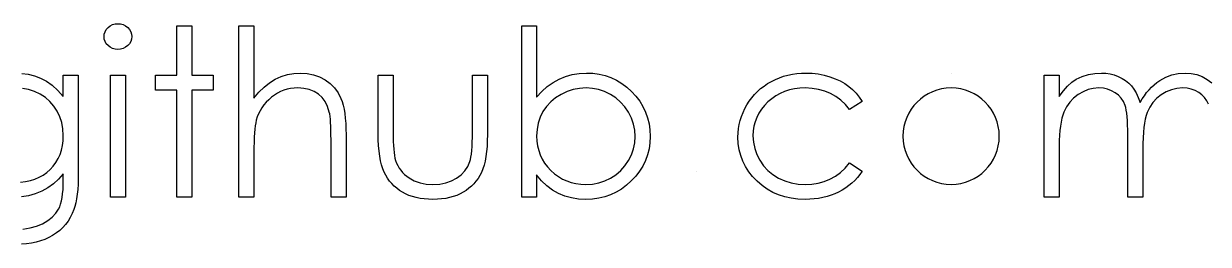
# Model space of a CAD drawing. Header units: millimetres. Extents: x -43 to 250, y -7 to 120.
# Drawn here: x 95.85 to 120.67, y 67.42 to 72.04 of the extents above; entities that cross this region are included whole.
import ezdxf

# ---------------------------------------------------------------- set-up
doc = ezdxf.new("R2010")
doc.units = ezdxf.units.MM

msp = doc.modelspace()

# ---------------------------------------------------------------- linework, layer by layer
at = {"color": 7, "linetype": 'Continuous'}
for p, q in [((115.279, 71.003), (115.279, 71.003)), ((109.938, 68.939), (109.938, 68.939))]:
    msp.add_line(p, q, dxfattribs=at)
at = {"color": 7, "linetype": 'Continuous', "flags": 128}
for points in [[(97.821, 72.035), (97.879, 72.03), (97.933, 72.016), (97.983, 71.99), (98.028, 71.956), (98.066, 71.915), (98.092, 71.868), (98.108, 71.819), (98.114, 71.765), (98.114, 71.765), (98.108, 71.712), (98.092, 71.663), (98.066, 71.617), (98.028, 71.576), (97.983, 71.542), (97.933, 71.516), (97.879, 71.502), (97.821, 71.497), (97.821, 71.497), (97.764, 71.502), (97.711, 71.516), (97.661, 71.542), (97.616, 71.576), (97.579, 71.617), (97.552, 71.663), (97.536, 71.712), (97.531, 71.765), (97.531, 71.765), (97.536, 71.819), (97.552, 71.868), (97.579, 71.915), (97.616, 71.956), (97.661, 71.99), (97.711, 72.016), (97.764, 72.03), (97.821, 72.035)], [(99.056, 71.99), (99.371, 71.99), (99.371, 71.99), (99.371, 70.958), (99.371, 70.958), (99.819, 70.958), (99.819, 70.958), (99.819, 70.644), (99.819, 70.644), (99.371, 70.644), (99.371, 70.644), (99.371, 68.401), (99.371, 68.401), (99.056, 68.401), (99.056, 68.401), (99.056, 70.644), (99.056, 70.644), (98.608, 70.644), (98.608, 70.644), (98.608, 70.958), (98.608, 70.958), (99.056, 70.958), (99.056, 70.958), (99.056, 71.99)], [(100.358, 71.99), (100.672, 71.99), (100.672, 71.99), (100.672, 70.475), (100.672, 70.475), (100.776, 70.599), (100.885, 70.707), (100.999, 70.798), (101.118, 70.871), (101.242, 70.929), (101.372, 70.97), (101.505, 70.995), (101.645, 71.003), (101.645, 71.003), (101.787, 70.994), (101.92, 70.967), (102.045, 70.922), (102.161, 70.859), (102.266, 70.78), (102.357, 70.69), (102.433, 70.586), (102.494, 70.47), (102.519, 70.405), (102.541, 70.331), (102.559, 70.249), (102.575, 70.158), (102.586, 70.057), (102.594, 69.949), (102.6, 69.832), (102.601, 69.707), (102.601, 69.707), (102.601, 68.401), (102.601, 68.401), (102.287, 68.401), (102.287, 68.401), (102.287, 69.604), (102.287, 69.604), (102.286, 69.708), (102.285, 69.804), (102.282, 69.89), (102.278, 69.968), (102.273, 70.036), (102.267, 70.095), (102.259, 70.145), (102.251, 70.186), (102.251, 70.186), (102.213, 70.304), (102.162, 70.406), (102.099, 70.492), (102.023, 70.563), (101.934, 70.618), (101.832, 70.658), (101.717, 70.681), (101.59, 70.689), (101.59, 70.689), (101.514, 70.686), (101.44, 70.677), (101.368, 70.662), (101.299, 70.641), (101.231, 70.613), (101.165, 70.58), (101.102, 70.54), (101.04, 70.494), (100.982, 70.444), (100.929, 70.391), (100.881, 70.335), (100.839, 70.276), (100.801, 70.214), (100.769, 70.15), (100.742, 70.082), (100.72, 70.012), (100.72, 70.012), (100.709, 69.961), (100.699, 69.9), (100.691, 69.829), (100.684, 69.748), (100.679, 69.657), (100.675, 69.556), (100.672, 69.446), (100.672, 69.325), (100.672, 69.325), (100.672, 68.401), (100.672, 68.401), (100.358, 68.401), (100.358, 68.401), (100.358, 71.99)], [(106.281, 68.401), (106.281, 71.99), (106.281, 71.99), (106.595, 71.99), (106.595, 71.99), (106.595, 70.494), (106.595, 70.494), (106.704, 70.614), (106.818, 70.717), (106.939, 70.805), (107.066, 70.876), (107.2, 70.932), (107.339, 70.972), (107.486, 70.996), (107.638, 71.003), (107.638, 71.003), (107.773, 70.997), (107.905, 70.979), (108.03, 70.949), (108.151, 70.906), (108.266, 70.852), (108.376, 70.785), (108.482, 70.707), (108.582, 70.616), (108.674, 70.516), (108.753, 70.411), (108.82, 70.301), (108.876, 70.186), (108.918, 70.067), (108.949, 69.941), (108.967, 69.811), (108.973, 69.675), (108.973, 69.675), (108.967, 69.541), (108.949, 69.412), (108.918, 69.288), (108.874, 69.168), (108.819, 69.054), (108.751, 68.945), (108.671, 68.841), (108.578, 68.742), (108.477, 68.652), (108.371, 68.573), (108.26, 68.507), (108.144, 68.453), (108.022, 68.41), (107.896, 68.38), (107.764, 68.362), (107.628, 68.356), (107.628, 68.356), (107.473, 68.364), (107.325, 68.387), (107.185, 68.426), (107.051, 68.48), (106.926, 68.551), (106.808, 68.64), (106.698, 68.748), (106.595, 68.874), (106.595, 68.874), (106.595, 68.401), (106.595, 68.401), (106.281, 68.401)], [(95.807, 70.996), (95.943, 70.976), (96.074, 70.942), (96.2, 70.895), (96.323, 70.83), (96.444, 70.745), (96.562, 70.638), (96.678, 70.511), (96.678, 70.511), (96.678, 70.958)], [(113.415, 70.404), (113.152, 70.24), (113.152, 70.24), (113.063, 70.346), (112.966, 70.437), (112.861, 70.514), (112.749, 70.577), (112.629, 70.626), (112.5, 70.661), (112.365, 70.682), (112.221, 70.689), (112.221, 70.689), (112.106, 70.684), (111.996, 70.671), (111.89, 70.648), (111.79, 70.616), (111.695, 70.575), (111.604, 70.524), (111.519, 70.465), (111.438, 70.397), (111.365, 70.322), (111.302, 70.243), (111.248, 70.16), (111.205, 70.073), (111.17, 69.982), (111.147, 69.888), (111.132, 69.789), (111.127, 69.687), (111.127, 69.687), (111.136, 69.553), (111.163, 69.423), (111.208, 69.297), (111.27, 69.175), (111.348, 69.062), (111.44, 68.962), (111.545, 68.875), (111.663, 68.802), (111.792, 68.744), (111.928, 68.703), (112.072, 68.678), (112.223, 68.67), (112.223, 68.67), (112.362, 68.677), (112.495, 68.698), (112.62, 68.733), (112.74, 68.782), (112.853, 68.845), (112.959, 68.922), (113.059, 69.013), (113.152, 69.119), (113.152, 69.119), (113.415, 68.946), (113.415, 68.946), (113.368, 68.878), (113.316, 68.814), (113.26, 68.753), (113.2, 68.697), (113.137, 68.645), (113.069, 68.596), (112.998, 68.551), (112.922, 68.511), (112.844, 68.474), (112.763, 68.443), (112.679, 68.416), (112.592, 68.394), (112.503, 68.378), (112.411, 68.366), (112.316, 68.358), (112.219, 68.356), (112.219, 68.356), (112.07, 68.361), (111.928, 68.38), (111.793, 68.409), (111.664, 68.45), (111.541, 68.504), (111.425, 68.569), (111.316, 68.646), (111.212, 68.735), (111.119, 68.833), (111.038, 68.936), (110.969, 69.043), (110.913, 69.156), (110.869, 69.274), (110.838, 69.397), (110.819, 69.525), (110.813, 69.658), (110.813, 69.658), (110.816, 69.749), (110.825, 69.838), (110.839, 69.926), (110.86, 70.011), (110.886, 70.095), (110.918, 70.178), (110.956, 70.259), (110.999, 70.338), (111.048, 70.414), (111.102, 70.486), (111.159, 70.554), (111.222, 70.617), (111.287, 70.676), (111.358, 70.73), (111.434, 70.781), (111.513, 70.827), (111.596, 70.869), (111.682, 70.904), (111.769, 70.935), (111.86, 70.959), (111.952, 70.979), (112.047, 70.992), (112.144, 71), (112.245, 71.003), (112.245, 71.003), (112.37, 70.998), (112.494, 70.984), (112.615, 70.96), (112.735, 70.925), (112.848, 70.883), (112.953, 70.836), (113.049, 70.782), (113.136, 70.722), (113.215, 70.655), (113.288, 70.58), (113.355, 70.496), (113.415, 70.404)], [(117.229, 70.958), (117.544, 70.958), (117.544, 70.958), (117.544, 70.514), (117.544, 70.514), (117.631, 70.629), (117.719, 70.727), (117.808, 70.808), (117.898, 70.874), (117.898, 70.874), (118.025, 70.93), (118.156, 70.971), (118.289, 70.995), (118.426, 71.003), (118.426, 71.003), (118.518, 70.998), (118.608, 70.985), (118.696, 70.962), (118.78, 70.93), (118.861, 70.89), (118.933, 70.844), (118.998, 70.792), (119.055, 70.734), (119.106, 70.667), (119.155, 70.586), (119.199, 70.493), (119.24, 70.386), (119.24, 70.386), (119.282, 70.459), (119.327, 70.528), (119.374, 70.592), (119.424, 70.652), (119.477, 70.707), (119.531, 70.758), (119.589, 70.804), (119.649, 70.845), (119.774, 70.914), (119.904, 70.964), (120.038, 70.993), (120.178, 71.003), (120.178, 71.003), (120.306, 70.995), (120.427, 70.97), (120.539, 70.928), (120.645, 70.87), (120.739, 70.797)], [(96.678, 70.958), (96.992, 70.958), (96.992, 70.958), (96.992, 68.929), (96.992, 68.929), (96.991, 68.799), (96.987, 68.678), (96.979, 68.567), (96.969, 68.464), (96.956, 68.371), (96.94, 68.286), (96.921, 68.211), (96.899, 68.144), (96.899, 68.144), (96.864, 68.059), (96.823, 67.979), (96.777, 67.904), (96.724, 67.833), (96.666, 67.768), (96.602, 67.708), (96.532, 67.653), (96.455, 67.603), (96.375, 67.559), (96.29, 67.52), (96.201, 67.487), (96.107, 67.461), (96.011, 67.44), (95.91, 67.425), (95.805, 67.416)], [(97.665, 70.958), (97.979, 70.958), (97.979, 70.958), (97.979, 68.401), (97.979, 68.401), (97.665, 68.401), (97.665, 68.401), (97.665, 70.958)], [(103.274, 70.958), (103.588, 70.958), (103.588, 70.958), (103.588, 69.772), (103.588, 69.772), (103.589, 69.668), (103.591, 69.572), (103.595, 69.485), (103.601, 69.405), (103.608, 69.335), (103.616, 69.273), (103.626, 69.22), (103.638, 69.174), (103.638, 69.174), (103.659, 69.117), (103.684, 69.063), (103.713, 69.013), (103.746, 68.965), (103.784, 68.92), (103.826, 68.879), (103.872, 68.84), (103.922, 68.805), (104.032, 68.746), (104.153, 68.704), (104.283, 68.678), (104.423, 68.67), (104.423, 68.67), (104.564, 68.678), (104.693, 68.703), (104.811, 68.744), (104.917, 68.802), (105.01, 68.873), (105.088, 68.955), (105.151, 69.046), (105.197, 69.149), (105.197, 69.149), (105.209, 69.191), (105.219, 69.243), (105.228, 69.305), (105.236, 69.378), (105.242, 69.461), (105.245, 69.555), (105.248, 69.658), (105.249, 69.772), (105.249, 69.772), (105.249, 70.958), (105.249, 70.958), (105.563, 70.958), (105.563, 70.958), (105.563, 69.713), (105.563, 69.713), (105.561, 69.586), (105.555, 69.467), (105.545, 69.356), (105.531, 69.253), (105.514, 69.158), (105.492, 69.072), (105.466, 68.993), (105.437, 68.922), (105.403, 68.858), (105.366, 68.797), (105.324, 68.739), (105.279, 68.685), (105.229, 68.635), (105.176, 68.589), (105.118, 68.545), (105.057, 68.506), (104.991, 68.471), (104.922, 68.44), (104.848, 68.415), (104.771, 68.394), (104.689, 68.377), (104.604, 68.365), (104.515, 68.358), (104.421, 68.356), (104.421, 68.356), (104.327, 68.358), (104.238, 68.365), (104.152, 68.377), (104.07, 68.394), (103.992, 68.415), (103.919, 68.44), (103.849, 68.471), (103.783, 68.506), (103.721, 68.545), (103.663, 68.589), (103.609, 68.636), (103.559, 68.686), (103.513, 68.741), (103.472, 68.799), (103.434, 68.861), (103.401, 68.926), (103.371, 68.997), (103.345, 69.077), (103.323, 69.166), (103.306, 69.263), (103.292, 69.369), (103.282, 69.482), (103.276, 69.605), (103.274, 69.736), (103.274, 69.736), (103.274, 70.958)], [(120.67, 70.349), (120.635, 70.422), (120.589, 70.488), (120.533, 70.545), (120.467, 70.596), (120.392, 70.637), (120.309, 70.666), (120.22, 70.684), (120.123, 70.689), (120.123, 70.689), (120.005, 70.681), (119.892, 70.654), (119.783, 70.611), (119.68, 70.549), (119.586, 70.473), (119.506, 70.386), (119.439, 70.286), (119.386, 70.175), (119.364, 70.112), (119.345, 70.039), (119.33, 69.956), (119.317, 69.864), (119.307, 69.762), (119.299, 69.649), (119.295, 69.527), (119.294, 69.396), (119.294, 69.396), (119.294, 68.401), (119.294, 68.401), (118.979, 68.401), (118.979, 68.401), (118.979, 69.701), (118.979, 69.701), (118.979, 69.811), (118.976, 69.913), (118.971, 70.005), (118.965, 70.088), (118.956, 70.161), (118.947, 70.225), (118.935, 70.28), (118.921, 70.326), (118.886, 70.404), (118.841, 70.475), (118.784, 70.536), (118.717, 70.59), (118.641, 70.633), (118.557, 70.665), (118.468, 70.683), (118.371, 70.689), (118.371, 70.689), (118.257, 70.681), (118.147, 70.655), (118.041, 70.612), (117.938, 70.552), (117.844, 70.478), (117.763, 70.392), (117.695, 70.294), (117.64, 70.184), (117.618, 70.123), (117.598, 70.054), (117.581, 69.977), (117.568, 69.892), (117.557, 69.8), (117.55, 69.7), (117.545, 69.593), (117.544, 69.477), (117.544, 69.477), (117.544, 68.401), (117.544, 68.401), (117.229, 68.401), (117.229, 68.401), (117.229, 70.958)], [(95.783, 68.719), (95.888, 68.732), (95.988, 68.753), (96.082, 68.782), (96.17, 68.82), (96.253, 68.867), (96.33, 68.922), (96.402, 68.985), (96.466, 69.055), (96.523, 69.131), (96.57, 69.211), (96.609, 69.297), (96.64, 69.388), (96.661, 69.485), (96.674, 69.586), (96.678, 69.694), (96.678, 69.694), (96.67, 69.833), (96.647, 69.964), (96.607, 70.088), (96.551, 70.204), (96.481, 70.311), (96.398, 70.405), (96.302, 70.488), (96.192, 70.559), (96.073, 70.616), (95.95, 70.657), (95.823, 70.681)], [(107.625, 68.67), (107.763, 68.678), (107.895, 68.703), (108.021, 68.744), (108.142, 68.802), (108.254, 68.874), (108.355, 68.96), (108.443, 69.059), (108.519, 69.171), (108.58, 69.292), (108.624, 69.417), (108.651, 69.543), (108.659, 69.675), (108.659, 69.675), (108.65, 69.806), (108.624, 69.934), (108.579, 70.059), (108.517, 70.181), (108.441, 70.294), (108.353, 70.395), (108.252, 70.482), (108.139, 70.555), (108.018, 70.614), (107.893, 70.655), (107.764, 70.681), (107.63, 70.689), (107.63, 70.689), (107.494, 70.681), (107.363, 70.655), (107.234, 70.614), (107.108, 70.555), (106.992, 70.482), (106.889, 70.398), (106.801, 70.302), (106.727, 70.194), (106.669, 70.077), (106.628, 69.954), (106.603, 69.823), (106.595, 69.684), (106.595, 69.684), (106.6, 69.579), (106.614, 69.477), (106.637, 69.379), (106.669, 69.287), (106.711, 69.199), (106.762, 69.114), (106.823, 69.035), (106.892, 68.96), (106.969, 68.892), (107.05, 68.833), (107.135, 68.783), (107.224, 68.743), (107.318, 68.711), (107.417, 68.688), (107.519, 68.674), (107.626, 68.67)], [(95.83, 67.735), (95.981, 67.758), (96.118, 67.796), (96.242, 67.848), (96.351, 67.913), (96.444, 67.985), (96.519, 68.065), (96.578, 68.152), (96.602, 68.202), (96.622, 68.259), (96.639, 68.324), (96.653, 68.396), (96.664, 68.475), (96.672, 68.562), (96.677, 68.657), (96.678, 68.758), (96.678, 68.758), (96.678, 68.891), (96.678, 68.891), (96.58, 68.779), (96.472, 68.681), (96.354, 68.597), (96.225, 68.527), (96.089, 68.471), (95.948, 68.432), (95.805, 68.408)]]:
    msp.add_lwpolyline(points, dxfattribs=at)
at = {"color": 7, "linetype": 'Continuous'}
msp.add_arc((115.278, 69.68), 1.009, 90.0008, 89.9992, dxfattribs=at)

doc.saveas('drawing.dxf')
